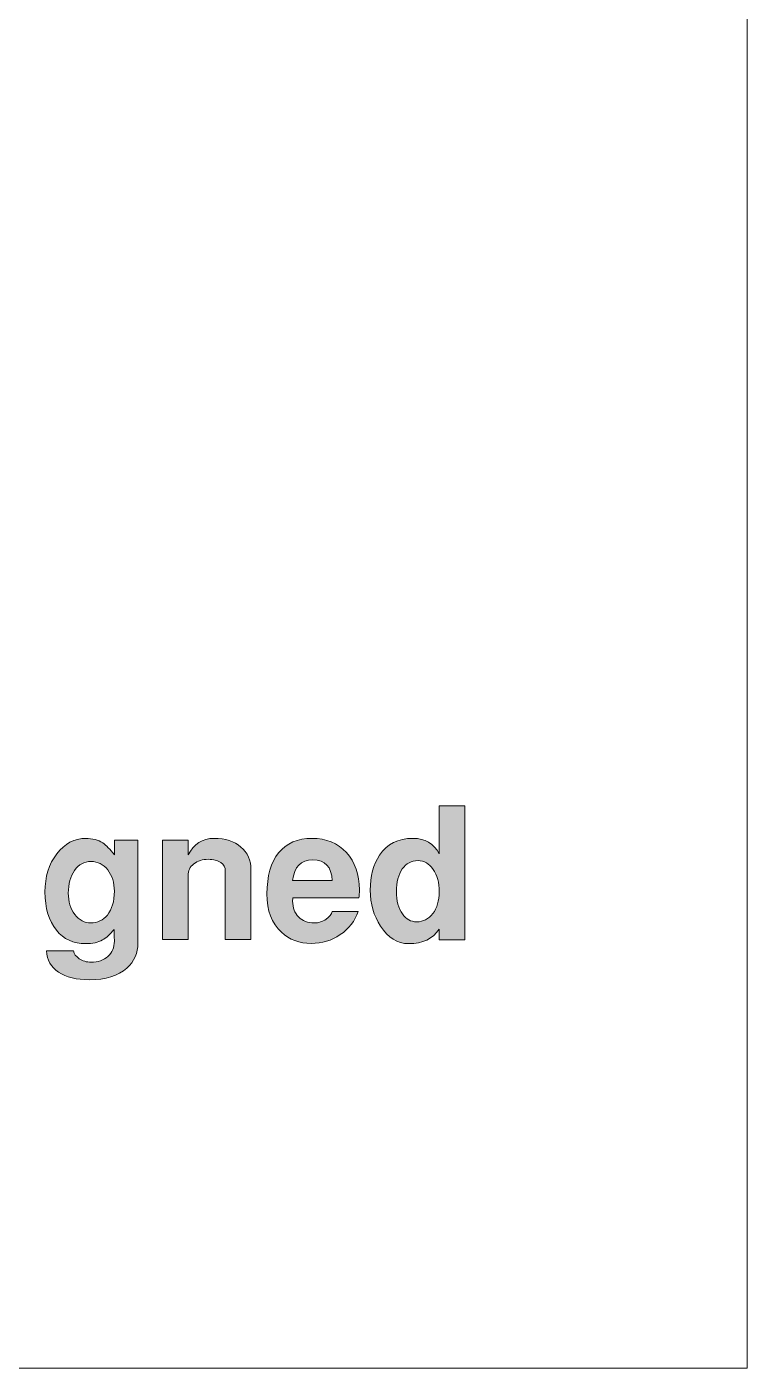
# Model space of a CAD drawing. Header units: inches. Extents: x 1.03 to 7.31, y -7.43 to -0.85.
# Drawn here: x 6.818 to 7.309, y -7.431 to -6.516 of the extents above; entities that cross this region are included whole.
import ezdxf

# ---------------------------------------------------------------- set-up
doc = ezdxf.new("R2010")
doc.units = ezdxf.units.IN
doc.header["$MEASUREMENT"] = 0
doc.layers.add('Layer 1', color=7, linetype='Continuous')

# ---------------------------------------------------------------- blocks, each defined once
blk = doc.blocks.new('block 51')
at = {"layer": 'Layer 1', "true_color": 0xed1f24}
h = blk.add_hatch(color=240, dxfattribs=at)
h.dxf.hatch_style = 2
edge = h.paths.add_edge_path()
edge.add_spline(control_points=[(7.11618, -7.13856), (7.11618, -7.13856), (7.09868, -7.13856), (7.09868, -7.13856), (7.09868, -7.13856), (7.09868, -7.13118), (7.09868, -7.13118), (7.09435, -7.13777), (7.08743, -7.14106), (7.07793, -7.14106), (7.07026, -7.14106), (7.06384, -7.1371), (7.05868, -7.12918), (7.05401, -7.12193), (7.05168, -7.11377), (7.05168, -7.10468), (7.05168, -7.09502), (7.0538, -7.08702), (7.05805, -7.08068), (7.06322, -7.0731), (7.0708, -7.06931), (7.0808, -7.06931), (7.08905, -7.06931), (7.09501, -7.07281), (7.09868, -7.07981), (7.09868, -7.07981), (7.09868, -7.04706), (7.09868, -7.04706), (7.09868, -7.04706), (7.11618, -7.04706), (7.11618, -7.04706), (7.11618, -7.04706), (7.11618, -7.13856), (7.11618, -7.13856)], knot_values=[0, 0, 0, 0, 1, 1, 1, 2, 2, 2, 3, 3, 3, 4, 4, 4, 5, 5, 5, 6, 6, 6, 7, 7, 7, 8, 8, 8, 9, 9, 9, 10, 10, 10, 11, 11, 11, 11], degree=3, periodic=1)
edge = h.paths.add_edge_path()
edge.add_spline(control_points=[(7.09868, -7.10575), (7.09868, -7.09951), (7.09731, -7.0944), (7.09457, -7.09041), (7.09183, -7.08643), (7.08839, -7.08443), (7.08424, -7.08443), (7.07976, -7.08443), (7.07619, -7.08634), (7.07353, -7.09017), (7.07088, -7.09399), (7.06955, -7.0991), (7.06955, -7.1055), (7.06955, -7.11198), (7.07092, -7.11709), (7.07366, -7.12082), (7.07614, -7.1244), (7.07935, -7.12619), (7.08325, -7.12619), (7.08781, -7.12619), (7.09152, -7.12429), (7.09438, -7.12051), (7.09725, -7.11673), (7.09868, -7.11181), (7.09868, -7.10575)], knot_values=[0, 0, 0, 0, 1, 1, 1, 2, 2, 2, 3, 3, 3, 4, 4, 4, 5, 5, 5, 6, 6, 6, 7, 7, 7, 8, 8, 8, 8], degree=3, periodic=1)
h = blk.add_hatch(color=240, dxfattribs=at)
h.dxf.hatch_style = 2
edge = h.paths.add_edge_path()
edge.add_spline(control_points=[(6.89343, -7.14069), (6.89343, -7.14743), (6.89088, -7.1531), (6.8858, -7.15768), (6.87988, -7.16302), (6.87143, -7.16568), (6.86043, -7.16568), (6.85151, -7.16568), (6.84449, -7.16395), (6.83936, -7.1605), (6.83424, -7.15704), (6.83147, -7.15222), (6.83105, -7.14606), (6.83105, -7.14606), (6.8494, -7.14606), (6.8494, -7.14606), (6.84982, -7.14806), (6.85116, -7.14983), (6.85342, -7.15137), (6.85569, -7.15291), (6.85836, -7.15369), (6.86146, -7.15369), (6.86616, -7.15369), (6.86997, -7.15237), (6.8729, -7.14975), (6.87583, -7.14712), (6.87731, -7.14364), (6.87731, -7.13931), (6.87731, -7.13481), (6.87726, -7.13218), (6.87718, -7.13144), (6.87441, -7.13485), (6.87177, -7.13723), (6.86926, -7.13856), (6.86624, -7.14022), (6.86243, -7.14106), (6.85782, -7.14106), (6.84945, -7.14106), (6.84279, -7.13802), (6.83784, -7.13193), (6.83265, -7.1256), (6.83005, -7.1169), (6.83005, -7.10581), (6.83005, -7.09548), (6.83273, -7.08681), (6.83809, -7.07981), (6.84346, -7.07281), (6.85008, -7.06931), (6.85795, -7.06931), (6.86239, -7.06931), (6.8662, -7.07035), (6.86938, -7.07244), (6.87173, -7.07402), (6.87437, -7.07673), (6.87731, -7.08056), (6.87731, -7.08056), (6.87731, -7.07043), (6.87731, -7.07043), (6.87731, -7.07043), (6.89343, -7.07043), (6.89343, -7.07043), (6.89343, -7.07043), (6.89343, -7.14069), (6.89343, -7.14069)], knot_values=[0, 0, 0, 0, 1, 1, 1, 2, 2, 2, 3, 3, 3, 4, 4, 4, 5, 5, 5, 6, 6, 6, 7, 7, 7, 8, 8, 8, 9, 9, 9, 10, 10, 10, 11, 11, 11, 12, 12, 12, 13, 13, 13, 14, 14, 14, 15, 15, 15, 16, 16, 16, 17, 17, 17, 18, 18, 18, 19, 19, 19, 20, 20, 20, 21, 21, 21, 21], degree=3, periodic=1)
edge = h.paths.add_edge_path()
edge.add_spline(control_points=[(6.87731, -7.10531), (6.87731, -7.09947), (6.8758, -7.09465), (6.8728, -7.09081), (6.86981, -7.08698), (6.86601, -7.08506), (6.86143, -7.08506), (6.85676, -7.08506), (6.85301, -7.08708), (6.85018, -7.09112), (6.84734, -7.09517), (6.84593, -7.10035), (6.84593, -7.10668), (6.84593, -7.11243), (6.84741, -7.11725), (6.85036, -7.12112), (6.85332, -7.12499), (6.85693, -7.12693), (6.86118, -7.12693), (6.86584, -7.12693), (6.86964, -7.12514), (6.87255, -7.12156), (6.87572, -7.11764), (6.87731, -7.11222), (6.87731, -7.10531)], knot_values=[0, 0, 0, 0, 1, 1, 1, 2, 2, 2, 3, 3, 3, 4, 4, 4, 5, 5, 5, 6, 6, 6, 7, 7, 7, 8, 8, 8, 8], degree=3, periodic=1)
h = blk.add_hatch(color=240, dxfattribs=at)
h.dxf.hatch_style = 2
edge = h.paths.add_edge_path()
edge.add_spline(control_points=[(6.97043, -7.13818), (6.97043, -7.13818), (6.95293, -7.13818), (6.95293, -7.13818), (6.95293, -7.13818), (6.95293, -7.09168), (6.95293, -7.09168), (6.95293, -7.08919), (6.95188, -7.08721), (6.9498, -7.08575), (6.94772, -7.08429), (6.94489, -7.08356), (6.9413, -7.08356), (6.93738, -7.08356), (6.93412, -7.0846), (6.93149, -7.08668), (6.92887, -7.08877), (6.92755, -7.09139), (6.92755, -7.09456), (6.92755, -7.09456), (6.92755, -7.13818), (6.92755, -7.13818), (6.92755, -7.13818), (6.91005, -7.13818), (6.91005, -7.13818), (6.91005, -7.13818), (6.91005, -7.07043), (6.91005, -7.07043), (6.91005, -7.07043), (6.92755, -7.07043), (6.92755, -7.07043), (6.92755, -7.07043), (6.92755, -7.08056), (6.92755, -7.08056), (6.93147, -7.07306), (6.93738, -7.06931), (6.94531, -7.06931), (6.95289, -7.06931), (6.95897, -7.07127), (6.96356, -7.07518), (6.96813, -7.0791), (6.97043, -7.08427), (6.97043, -7.09068), (6.97043, -7.09068), (6.97043, -7.13818), (6.97043, -7.13818)], knot_values=[0, 0, 0, 0, 1, 1, 1, 2, 2, 2, 3, 3, 3, 4, 4, 4, 5, 5, 5, 6, 6, 6, 7, 7, 7, 8, 8, 8, 9, 9, 9, 10, 10, 10, 11, 11, 11, 12, 12, 12, 13, 13, 13, 14, 14, 14, 15, 15, 15, 15], degree=3, periodic=1)
h = blk.add_hatch(color=240, dxfattribs=at)
h.dxf.hatch_style = 2
edge = h.paths.add_edge_path()
edge.add_spline(control_points=[(7.0443, -7.10443), (7.0443, -7.10643), (7.04418, -7.10823), (7.04393, -7.10981), (7.04393, -7.10981), (6.99905, -7.10981), (6.99905, -7.10981), (6.99889, -7.11031), (6.99881, -7.1111), (6.99881, -7.11218), (6.99881, -7.1166), (7.00016, -7.12016), (7.00289, -7.12287), (7.00562, -7.12558), (7.00916, -7.12693), (7.01354, -7.12693), (7.01643, -7.12693), (7.01912, -7.1261), (7.02159, -7.12443), (7.02382, -7.12285), (7.02523, -7.12106), (7.0258, -7.11906), (7.0258, -7.11906), (7.04355, -7.11906), (7.04355, -7.11906), (7.04122, -7.12564), (7.03712, -7.13093), (7.03124, -7.13494), (7.02536, -7.13894), (7.01881, -7.14094), (7.01156, -7.14094), (7.00347, -7.14094), (6.99668, -7.13839), (6.99118, -7.13331), (6.98459, -7.12722), (6.9813, -7.11852), (6.9813, -7.10718), (6.9813, -7.09502), (6.98395, -7.08567), (6.98924, -7.07912), (6.99453, -7.07258), (7.00214, -7.06931), (7.01205, -7.06931), (7.02172, -7.06931), (7.02951, -7.07254), (7.03543, -7.07899), (7.04135, -7.08546), (7.0443, -7.09393), (7.0443, -7.10443)], knot_values=[0, 0, 0, 0, 1, 1, 1, 2, 2, 2, 3, 3, 3, 4, 4, 4, 5, 5, 5, 6, 6, 6, 7, 7, 7, 8, 8, 8, 9, 9, 9, 10, 10, 10, 11, 11, 11, 12, 12, 12, 13, 13, 13, 14, 14, 14, 15, 15, 15, 16, 16, 16, 16], degree=3, periodic=1)
edge = h.paths.add_edge_path()
edge.add_spline(control_points=[(7.0258, -7.09806), (7.0253, -7.08864), (7.02092, -7.08394), (7.01268, -7.08394), (7.00435, -7.08394), (6.99973, -7.08864), (6.99881, -7.09806), (6.99881, -7.09806), (7.0258, -7.09806), (7.0258, -7.09806)], knot_values=[0, 0, 0, 0, 1, 1, 1, 2, 2, 2, 3, 3, 3, 3], degree=3, periodic=1)
at = {"layer": 'Layer 1', "lineweight": 0}
for points, knots in [([(7.11618, -7.13856), (7.11618, -7.13856), (7.09868, -7.13856), (7.09868, -7.13856), (7.09868, -7.13856), (7.09868, -7.13118), (7.09868, -7.13118), (7.09435, -7.13777), (7.08743, -7.14106), (7.07793, -7.14106), (7.07026, -7.14106), (7.06384, -7.1371), (7.05868, -7.12918), (7.05401, -7.12193), (7.05168, -7.11377), (7.05168, -7.10468), (7.05168, -7.09502), (7.0538, -7.08702), (7.05805, -7.08068), (7.06322, -7.0731), (7.0708, -7.06931), (7.0808, -7.06931), (7.08905, -7.06931), (7.09501, -7.07281), (7.09868, -7.07981), (7.09868, -7.07981), (7.09868, -7.04706), (7.09868, -7.04706), (7.09868, -7.04706), (7.11618, -7.04706), (7.11618, -7.04706), (7.11618, -7.04706), (7.11618, -7.13856), (7.11618, -7.13856)], [0, 0, 0, 0, 1, 1, 1, 2, 2, 2, 3, 3, 3, 4, 4, 4, 5, 5, 5, 6, 6, 6, 7, 7, 7, 8, 8, 8, 9, 9, 9, 10, 10, 10, 11, 11, 11, 11]), ([(6.89343, -7.14069), (6.89343, -7.14743), (6.89088, -7.1531), (6.8858, -7.15768), (6.87988, -7.16302), (6.87143, -7.16568), (6.86043, -7.16568), (6.85151, -7.16568), (6.84449, -7.16395), (6.83936, -7.1605), (6.83424, -7.15704), (6.83147, -7.15222), (6.83105, -7.14606), (6.83105, -7.14606), (6.8494, -7.14606), (6.8494, -7.14606), (6.84982, -7.14806), (6.85116, -7.14983), (6.85342, -7.15137), (6.85569, -7.15291), (6.85836, -7.15369), (6.86146, -7.15369), (6.86616, -7.15369), (6.86997, -7.15237), (6.8729, -7.14975), (6.87583, -7.14712), (6.87731, -7.14364), (6.87731, -7.13931), (6.87731, -7.13481), (6.87726, -7.13218), (6.87718, -7.13144), (6.87441, -7.13485), (6.87177, -7.13723), (6.86926, -7.13856), (6.86624, -7.14022), (6.86243, -7.14106), (6.85782, -7.14106), (6.84945, -7.14106), (6.84279, -7.13802), (6.83784, -7.13193), (6.83265, -7.1256), (6.83005, -7.1169), (6.83005, -7.10581), (6.83005, -7.09548), (6.83273, -7.08681), (6.83809, -7.07981), (6.84346, -7.07281), (6.85008, -7.06931), (6.85795, -7.06931), (6.86239, -7.06931), (6.8662, -7.07035), (6.86938, -7.07244), (6.87173, -7.07402), (6.87437, -7.07673), (6.87731, -7.08056), (6.87731, -7.08056), (6.87731, -7.07043), (6.87731, -7.07043), (6.87731, -7.07043), (6.89343, -7.07043), (6.89343, -7.07043), (6.89343, -7.07043), (6.89343, -7.14069), (6.89343, -7.14069)], [0, 0, 0, 0, 1, 1, 1, 2, 2, 2, 3, 3, 3, 4, 4, 4, 5, 5, 5, 6, 6, 6, 7, 7, 7, 8, 8, 8, 9, 9, 9, 10, 10, 10, 11, 11, 11, 12, 12, 12, 13, 13, 13, 14, 14, 14, 15, 15, 15, 16, 16, 16, 17, 17, 17, 18, 18, 18, 19, 19, 19, 20, 20, 20, 21, 21, 21, 21]), ([(6.97043, -7.13818), (6.97043, -7.13818), (6.95293, -7.13818), (6.95293, -7.13818), (6.95293, -7.13818), (6.95293, -7.09168), (6.95293, -7.09168), (6.95293, -7.08919), (6.95188, -7.08721), (6.9498, -7.08575), (6.94772, -7.08429), (6.94489, -7.08356), (6.9413, -7.08356), (6.93738, -7.08356), (6.93412, -7.0846), (6.93149, -7.08668), (6.92887, -7.08877), (6.92755, -7.09139), (6.92755, -7.09456), (6.92755, -7.09456), (6.92755, -7.13818), (6.92755, -7.13818), (6.92755, -7.13818), (6.91005, -7.13818), (6.91005, -7.13818), (6.91005, -7.13818), (6.91005, -7.07043), (6.91005, -7.07043), (6.91005, -7.07043), (6.92755, -7.07043), (6.92755, -7.07043), (6.92755, -7.07043), (6.92755, -7.08056), (6.92755, -7.08056), (6.93147, -7.07306), (6.93738, -7.06931), (6.94531, -7.06931), (6.95289, -7.06931), (6.95897, -7.07127), (6.96356, -7.07518), (6.96813, -7.0791), (6.97043, -7.08427), (6.97043, -7.09068), (6.97043, -7.09068), (6.97043, -7.13818), (6.97043, -7.13818)], [0, 0, 0, 0, 1, 1, 1, 2, 2, 2, 3, 3, 3, 4, 4, 4, 5, 5, 5, 6, 6, 6, 7, 7, 7, 8, 8, 8, 9, 9, 9, 10, 10, 10, 11, 11, 11, 12, 12, 12, 13, 13, 13, 14, 14, 14, 15, 15, 15, 15]), ([(7.0443, -7.10443), (7.0443, -7.10643), (7.04418, -7.10823), (7.04393, -7.10981), (7.04393, -7.10981), (6.99905, -7.10981), (6.99905, -7.10981), (6.99889, -7.11031), (6.99881, -7.1111), (6.99881, -7.11218), (6.99881, -7.1166), (7.00016, -7.12016), (7.00289, -7.12287), (7.00562, -7.12558), (7.00916, -7.12693), (7.01354, -7.12693), (7.01643, -7.12693), (7.01912, -7.1261), (7.02159, -7.12443), (7.02382, -7.12285), (7.02523, -7.12106), (7.0258, -7.11906), (7.0258, -7.11906), (7.04355, -7.11906), (7.04355, -7.11906), (7.04122, -7.12564), (7.03712, -7.13093), (7.03124, -7.13494), (7.02536, -7.13894), (7.01881, -7.14094), (7.01156, -7.14094), (7.00347, -7.14094), (6.99668, -7.13839), (6.99118, -7.13331), (6.98459, -7.12722), (6.9813, -7.11852), (6.9813, -7.10718), (6.9813, -7.09502), (6.98395, -7.08567), (6.98924, -7.07912), (6.99453, -7.07258), (7.00214, -7.06931), (7.01205, -7.06931), (7.02172, -7.06931), (7.02951, -7.07254), (7.03543, -7.07899), (7.04135, -7.08546), (7.0443, -7.09393), (7.0443, -7.10443)], [0, 0, 0, 0, 1, 1, 1, 2, 2, 2, 3, 3, 3, 4, 4, 4, 5, 5, 5, 6, 6, 6, 7, 7, 7, 8, 8, 8, 9, 9, 9, 10, 10, 10, 11, 11, 11, 12, 12, 12, 13, 13, 13, 14, 14, 14, 15, 15, 15, 16, 16, 16, 16]), ([(6.87731, -7.10531), (6.87731, -7.09947), (6.8758, -7.09465), (6.8728, -7.09081), (6.86981, -7.08698), (6.86601, -7.08506), (6.86143, -7.08506), (6.85676, -7.08506), (6.85301, -7.08708), (6.85018, -7.09112), (6.84734, -7.09517), (6.84593, -7.10035), (6.84593, -7.10668), (6.84593, -7.11243), (6.84741, -7.11725), (6.85036, -7.12112), (6.85332, -7.12499), (6.85693, -7.12693), (6.86118, -7.12693), (6.86584, -7.12693), (6.86964, -7.12514), (6.87255, -7.12156), (6.87572, -7.11764), (6.87731, -7.11222), (6.87731, -7.10531)], [0, 0, 0, 0, 1, 1, 1, 2, 2, 2, 3, 3, 3, 4, 4, 4, 5, 5, 5, 6, 6, 6, 7, 7, 7, 8, 8, 8, 8]), ([(7.0258, -7.09806), (7.0253, -7.08864), (7.02092, -7.08394), (7.01268, -7.08394), (7.00435, -7.08394), (6.99973, -7.08864), (6.99881, -7.09806), (6.99881, -7.09806), (7.0258, -7.09806), (7.0258, -7.09806)], [0, 0, 0, 0, 1, 1, 1, 2, 2, 2, 3, 3, 3, 3]), ([(7.09868, -7.10575), (7.09868, -7.09951), (7.09731, -7.0944), (7.09457, -7.09041), (7.09183, -7.08643), (7.08839, -7.08443), (7.08424, -7.08443), (7.07976, -7.08443), (7.07619, -7.08634), (7.07353, -7.09017), (7.07088, -7.09399), (7.06955, -7.0991), (7.06955, -7.1055), (7.06955, -7.11198), (7.07092, -7.11709), (7.07366, -7.12082), (7.07614, -7.1244), (7.07935, -7.12619), (7.08325, -7.12619), (7.08781, -7.12619), (7.09152, -7.12429), (7.09438, -7.12051), (7.09725, -7.11673), (7.09868, -7.11181), (7.09868, -7.10575)], [0, 0, 0, 0, 1, 1, 1, 2, 2, 2, 3, 3, 3, 4, 4, 4, 5, 5, 5, 6, 6, 6, 7, 7, 7, 8, 8, 8, 8])]:
    blk.add_open_spline(points, degree=3, knots=knots, dxfattribs=at)
blk = doc.blocks.new('block 50')
at = {"layer": 'Layer 1'}
blk.add_blockref('block 51', (0, 0), dxfattribs=at)
blk = doc.blocks.new('block 48')
at = {"layer": 'Layer 1'}
blk.add_blockref('block 50', (0, 0), dxfattribs=at)

msp = doc.modelspace()

# ---------------------------------------------------------------- linework, layer by layer
at = {"layer": 'Layer 1', "color": 7, "lineweight": 5, "true_color": 0xffffff}
msp.add_lwpolyline([(7.30854, -7.43052), (1.03326, -7.43052), (1.03326, -0.84767), (7.30854, -0.84767), (7.30854, -7.43052)], dxfattribs=at)

# ---------------------------------------------------------------- block references
at = {"layer": 'Layer 1'}
msp.add_blockref('block 48', (0, 0), dxfattribs=at)

doc.saveas('drawing.dxf')
